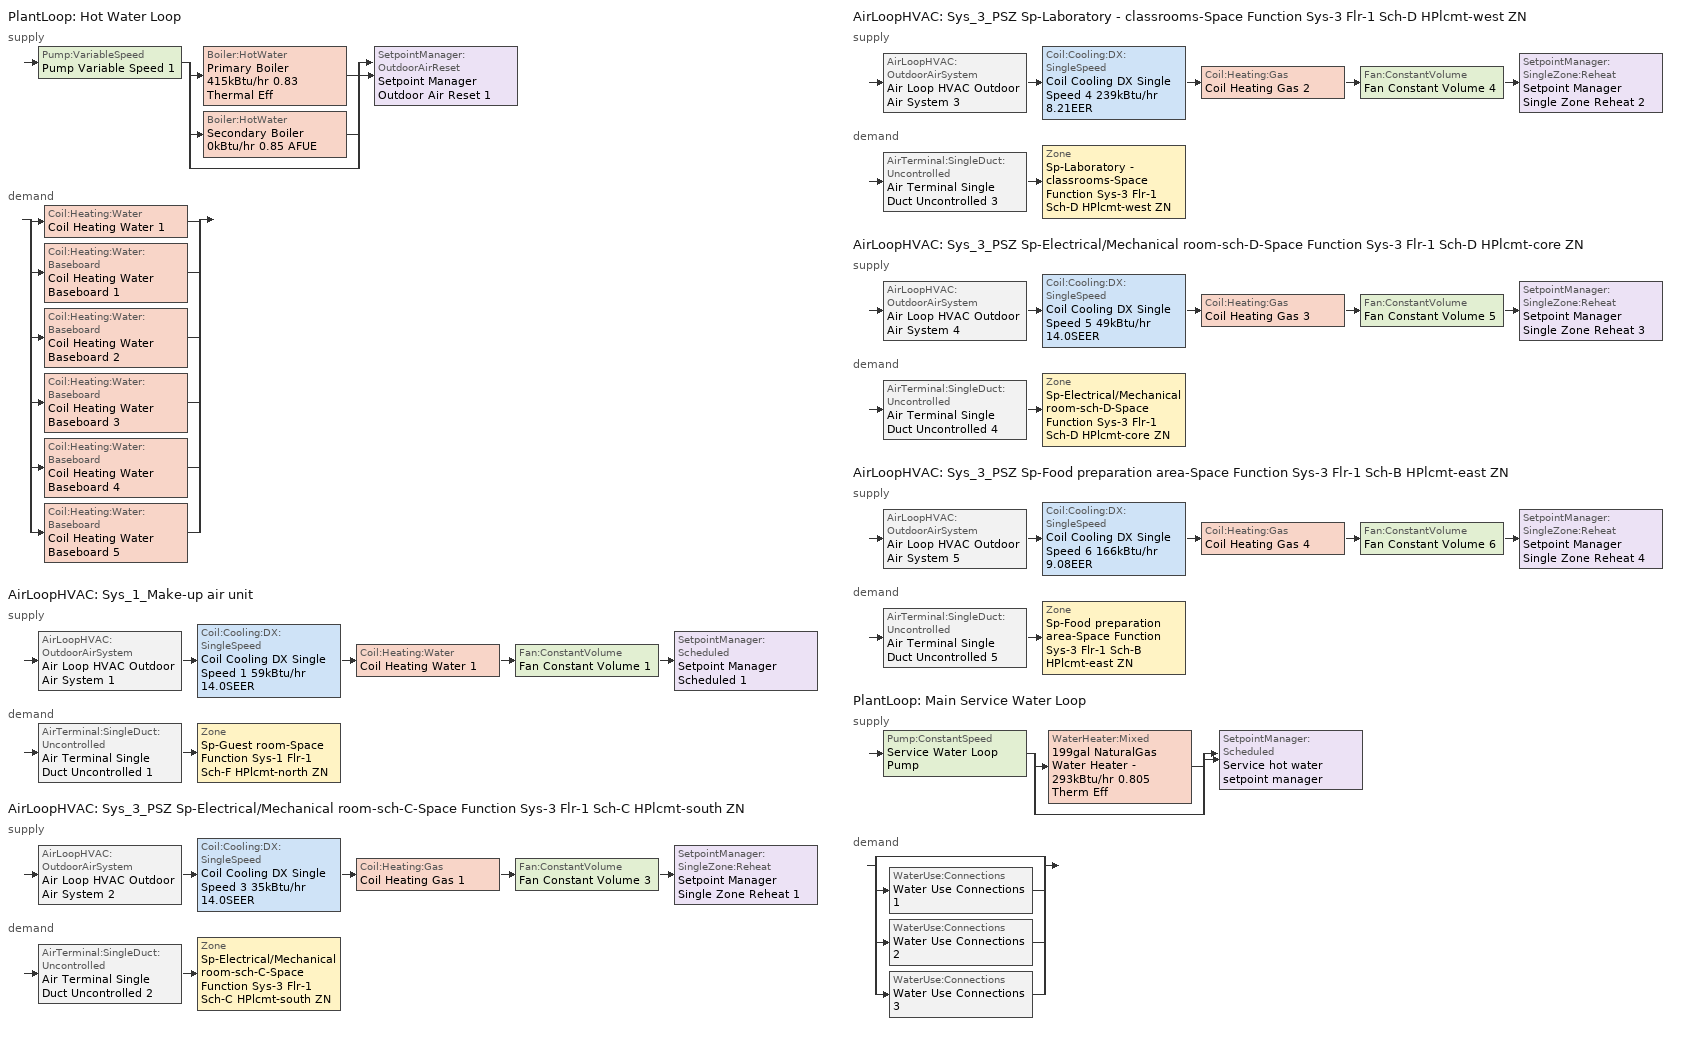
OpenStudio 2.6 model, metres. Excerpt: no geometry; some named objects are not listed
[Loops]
PlantLoop 'Hot Water Loop'
 supply: Pump:VariableSpeed 'Pump Variable Speed 1' > split
  | Boiler:HotWater 'Primary Boiler 415kBtu/hr 0.83 Thermal Eff'
  | Boiler:HotWater 'Secondary Boiler 0kBtu/hr 0.85 AFUE'
  | bypass
  join > SetpointManager:OutdoorAirReset 'Setpoint Manager Outdoor Air Reset 1'
 demand: split
  | Coil:Heating:Water 'Coil Heating Water 1'
  | Coil:Heating:Water:Baseboard 'Coil Heating Water Baseboard 1'
  | Coil:Heating:Water:Baseboard 'Coil Heating Water Baseboard 2'
  | Coil:Heating:Water:Baseboard 'Coil Heating Water Baseboard 3'
  | Coil:Heating:Water:Baseboard 'Coil Heating Water Baseboard 4'
  | Coil:Heating:Water:Baseboard 'Coil Heating Water Baseboard 5'
AirLoopHVAC 'Sys_1_Make-up air unit'
 supply: AirLoopHVAC:OutdoorAirSystem 'Air Loop HVAC Outdoor Air System 1' > Coil:Cooling:DX:SingleSpeed 'Coil Cooling DX Single Speed 1 59kBtu/hr 14.0SEER' > Coil:Heating:Water 'Coil Heating Water 1' > Fan:ConstantVolume 'Fan Constant Volume 1' > SetpointManager:Scheduled 'Setpoint Manager Scheduled 1'
 demand: AirTerminal:SingleDuct:Uncontrolled 'Air Terminal Single Duct Uncontrolled 1' > Zone 'Sp-Guest room-Space Function Sys-1 Flr-1 Sch-F HPlcmt-north ZN'
AirLoopHVAC 'Sys_3_PSZ Sp-Electrical/Mechanical room-sch-C-Space Function Sys-3 Flr-1 Sch-C HPlcmt-south ZN'
 supply: AirLoopHVAC:OutdoorAirSystem 'Air Loop HVAC Outdoor Air System 2' > Coil:Cooling:DX:SingleSpeed 'Coil Cooling DX Single Speed 3 35kBtu/hr 14.0SEER' > Coil:Heating:Gas 'Coil Heating Gas 1' > Fan:ConstantVolume 'Fan Constant Volume 3' > SetpointManager:SingleZone:Reheat 'Setpoint Manager Single Zone Reheat 1'
 demand: AirTerminal:SingleDuct:Uncontrolled 'Air Terminal Single Duct Uncontrolled 2' > Zone 'Sp-Electrical/Mechanical room-sch-C-Space Function Sys-3 Flr-1 Sch-C HPlcmt-south ZN'
AirLoopHVAC 'Sys_3_PSZ Sp-Laboratory - classrooms-Space Function Sys-3 Flr-1 Sch-D HPlcmt-west ZN'
 supply: AirLoopHVAC:OutdoorAirSystem 'Air Loop HVAC Outdoor Air System 3' > Coil:Cooling:DX:SingleSpeed 'Coil Cooling DX Single Speed 4 239kBtu/hr 8.21EER' > Coil:Heating:Gas 'Coil Heating Gas 2' > Fan:ConstantVolume 'Fan Constant Volume 4' > SetpointManager:SingleZone:Reheat 'Setpoint Manager Single Zone Reheat 2'
 demand: AirTerminal:SingleDuct:Uncontrolled 'Air Terminal Single Duct Uncontrolled 3' > Zone 'Sp-Laboratory - classrooms-Space Function Sys-3 Flr-1 Sch-D HPlcmt-west ZN'
AirLoopHVAC 'Sys_3_PSZ Sp-Electrical/Mechanical room-sch-D-Space Function Sys-3 Flr-1 Sch-D HPlcmt-core ZN'
 supply: AirLoopHVAC:OutdoorAirSystem 'Air Loop HVAC Outdoor Air System 4' > Coil:Cooling:DX:SingleSpeed 'Coil Cooling DX Single Speed 5 49kBtu/hr 14.0SEER' > Coil:Heating:Gas 'Coil Heating Gas 3' > Fan:ConstantVolume 'Fan Constant Volume 5' > SetpointManager:SingleZone:Reheat 'Setpoint Manager Single Zone Reheat 3'
 demand: AirTerminal:SingleDuct:Uncontrolled 'Air Terminal Single Duct Uncontrolled 4' > Zone 'Sp-Electrical/Mechanical room-sch-D-Space Function Sys-3 Flr-1 Sch-D HPlcmt-core ZN'
AirLoopHVAC 'Sys_3_PSZ Sp-Food preparation area-Space Function Sys-3 Flr-1 Sch-B HPlcmt-east ZN'
 supply: AirLoopHVAC:OutdoorAirSystem 'Air Loop HVAC Outdoor Air System 5' > Coil:Cooling:DX:SingleSpeed 'Coil Cooling DX Single Speed 6 166kBtu/hr 9.08EER' > Coil:Heating:Gas 'Coil Heating Gas 4' > Fan:ConstantVolume 'Fan Constant Volume 6' > SetpointManager:SingleZone:Reheat 'Setpoint Manager Single Zone Reheat 4'
 demand: AirTerminal:SingleDuct:Uncontrolled 'Air Terminal Single Duct Uncontrolled 5' > Zone 'Sp-Food preparation area-Space Function Sys-3 Flr-1 Sch-B HPlcmt-east ZN'
PlantLoop 'Main Service Water Loop'
 supply: Pump:ConstantSpeed 'Service Water Loop Pump' > split
  | WaterHeater:Mixed '199gal NaturalGas Water Heater - 293kBtu/hr 0.805 Therm Eff'
  | bypass
  join > SetpointManager:Scheduled 'Service hot water setpoint manager'
 demand: split
  | bypass
  | WaterUse:Connections 'Water Use Connections 1'
  | WaterUse:Connections 'Water Use Connections 2'
  | WaterUse:Connections 'Water Use Connections 3'
[Sizing:Zone] Zone Cooling Design Supply Air Temperature Input Method=SupplyAirTemperature; Zone Cooling Design Supply Air Temperature {C}=13; Zone Cooling Design Supply Air Temperature Difference {deltaC}=11.11; Zone Heating Design Supply Air Temperature Input Method=SupplyAirTemperature; Zone Heating Design Supply Air Temperature {C}=43; Zone Heating Design Supply Air Temperature Difference {deltaC}=11.11; Zone Cooling Design Supply Air Humidity Ratio {kg-H2O/kg-air}=0.0085; Zone Heating Design Supply Air Humidity Ratio {kg-H2O/kg-air}=0.008; Zone Heating Sizing Factor=1.3; Zone Cooling Sizing Factor=1.1; Cooling Design Air Flow Method=DesignDay; Heating Design Air Flow Method=DesignDay; Account for Dedicated Outdoor Air System=No; Dedicated Outdoor Air System Control Strategy=NeutralSupplyAir; Dedicated Outdoor Air Low Setpoint Temperature for Design {C}=autosize; Dedicated Outdoor Air High Setpoint Temperature for Design {C}=autosize
Sp-Guest room-Space Function Sys-1 Flr-1 Sch-F HPlcmt-north ZN; Sp-Electrical/Mechanical room-sch-C-Space Function Sys-3 Flr-1 Sch-C HPlcmt-south ZN; Sp-Laboratory - classrooms-Space Function Sys-3 Flr-1 Sch-D HPlcmt-west ZN; Sp-Electrical/Mechanical room-sch-D-Space Function Sys-3 Flr-1 Sch-D HPlcmt-core ZN; Sp-Food preparation area-Space Function Sys-3 Flr-1 Sch-B HPlcmt-east ZN
[Zone equipment]
Sp-Guest room-Space Function Sys-1 Flr-1 Sch-F HPlcmt-north ZN: Sp-Guest room-Space Function Sys-1 Flr-1 Sch-F HPlcmt-north ZN PTAC, Zone HVAC Baseboard Convective Water 1, Air Terminal Single Duct Uncontrolled 1
Sp-Electrical/Mechanical room-sch-C-Space Function Sys-3 Flr-1 Sch-C HPlcmt-south ZN: Air Terminal Single Duct Uncontrolled 2, Zone HVAC Baseboard Convective Water 2
Sp-Laboratory - classrooms-Space Function Sys-3 Flr-1 Sch-D HPlcmt-west ZN: Air Terminal Single Duct Uncontrolled 3, Zone HVAC Baseboard Convective Water 3
Sp-Electrical/Mechanical room-sch-D-Space Function Sys-3 Flr-1 Sch-D HPlcmt-core ZN: Air Terminal Single Duct Uncontrolled 4, Zone HVAC Baseboard Convective Water 4
Sp-Food preparation area-Space Function Sys-3 Flr-1 Sch-B HPlcmt-east ZN: Air Terminal Single Duct Uncontrolled 5, Zone HVAC Baseboard Convective Water 5
[PlantLoop] Glycol Concentration=0; Plant Loop Volume {m3}=Autocalculate; Load Distribution Scheme=Optimal
Name | Fluid Type | Maximum Loop Temperature {C} | Minimum Loop Temperature {C}
Hot Water Loop | Water
Main Service Water Loop |  | 60 | 10
[Sizing:Plant] Loop Type=Heating; Sizing Option=NonCoincident; Zone Timesteps in Averaging Window=1; Coincident Sizing Factor Mode=None
Name | Design Loop Exit Temperature {C} | Loop Design Temperature Difference {deltaC}
Hot Water Loop | 82 | 16
Main Service Water Loop | 60 | 5
[Pump:VariableSpeed]
Pump Variable Speed 1: Motor Efficiency=0.855; Pump Control Type=Intermittent; Skin Loss Radiative Fraction=0.5; Design Power Sizing Method=PowerPerFlowPerPressure; Design Electric Power per Unit Flow Rate {W/(m3/s)}=348701.1; Design Shaft Power per Unit Flow Rate per Unit Head {W-s/m3-Pa}=1.43473; Design Minimum Flow Rate Fraction=0
[Boiler:HotWater] Fuel Type=NaturalGas; Normalized Boiler Efficiency Curve=BOILER-EFFFPLR-NECB2011; Water Outlet Upper Temperature Limit {C}=99; Boiler Flow Mode=ConstantFlow; Parasitic Electric Load {W}=0; Sizing Factor=1
Name | Nominal Capacity {W} | Nominal Thermal Efficiency
Primary Boiler 415kBtu/hr 0.83 Thermal Eff | 121748 | 0.83
Secondary Boiler 0kBtu/hr 0.85 AFUE | 0.001 | 0.85
[SetpointManager:OutdoorAirReset]
Setpoint Manager Outdoor Air Reset 1: Control Variable=Temperature; Setpoint at Outdoor Low Temperature {C}=82; Outdoor Low Temperature {C}=-16; Setpoint at Outdoor High Temperature {C}=60; Outdoor High Temperature {C}=0
[AirLoopHVAC] Design Supply Air Flow Rate {m3/s}=AutoSize
Name | Availability Schedule
Sys_1_Make-up air unit | Sys_1_Make-up air unit Occ Sch
Sys_3_PSZ Sp-Electrical/Mechanical room-sch-C-Space Function Sys-3 Flr-1 Sch-C HPlcmt-south ZN | Sys_3_PSZ Sp-Electrical/Mechanical room-sch-C-Space Function Sys-3 Flr-1 Sch-C HPlcmt-south ZN Occ Sch
Sys_3_PSZ Sp-Laboratory - classrooms-Space Function Sys-3 Flr-1 Sch-D HPlcmt-west ZN | Sys_3_PSZ Sp-Laboratory - classrooms-Space Function Sys-3 Flr-1 Sch-D HPlcmt-west ZN Occ Sch
Sys_3_PSZ Sp-Electrical/Mechanical room-sch-D-Space Function Sys-3 Flr-1 Sch-D HPlcmt-core ZN | Sys_3_PSZ Sp-Electrical/Mechanical room-sch-D-Space Function Sys-3 Flr-1 Sch-D HPlcmt-core ZN Occ Sch
Sys_3_PSZ Sp-Food preparation area-Space Function Sys-3 Flr-1 Sch-B HPlcmt-east ZN | Sys_3_PSZ Sp-Food preparation area-Space Function Sys-3 Flr-1 Sch-B HPlcmt-east ZN Occ Sch
[Sizing:System] Design Outdoor Air Flow Rate {m3/s}=Autosize; Minimum System Air Flow Ratio=1; Preheat Design Temperature {C}=7; Preheat Design Humidity Ratio {kg-H2O/kg-Air}=0.008; Precool Design Temperature {C}=13; Precool Design Humidity Ratio {kg-H2O/kg-Air}=0.008; Central Cooling Design Supply Air Temperature {C}=13; Central Heating Design Supply Air Temperature {C}=43; Sizing Option=NonCoincident; Central Cooling Design Supply Air Humidity Ratio {kg-H2O/kg-Air}=0.0085; Central Heating Design Supply Air Humidity Ratio {kg-H2O/kg-Air}=0.008; Cooling Design Air Flow Method=DesignDay; Cooling Design Air Flow Rate {m3/s}=0; Heating Design Air Flow Method=DesignDay; Heating Design Air Flow Rate {m3/s}=0; System Outdoor Air Method=ZoneSum; Zone Maximum Outdoor Air Fraction=1; Cooling Supply Air Flow Rate Per Floor Area {m3/s-m2}=0.00996765; Cooling Fraction of Autosized Cooling Supply Air Flow Rate=1; Cooling Supply Air Flow Rate Per Unit Cooling Capacity {m3/s-W}=3.94755e-05; Heating Supply Air Flow Rate Per Floor Area {m3/s-m2}=0.00996765; Heating Fraction of Autosized Heating Supply Air Flow Rate=1; Heating Fraction of Autosized Cooling Supply Air Flow Rate=1; Heating Supply Air Flow Rate Per Unit Heating Capacity {m3/s-W}=3.15882e-05; Cooling Design Capacity Method=CoolingDesignCapacity; Cooling Design Capacity {W}=autosize; Cooling Design Capacity Per Floor Area {W/m2}=234.7; Fraction of Autosized Cooling Design Capacity=1; Heating Design Capacity Method=HeatingDesignCapacity; Heating Design Capacity {W}=autosize; Heating Design Capacity Per Floor Area {W/m2}=157; Fraction of Autosized Heating Design Capacity=1; Central Cooling Capacity Control Method=OnOff
Name | Type of Load to Size On | 100% Outdoor Air in Cooling | 100% Outdoor Air in Heating
Sys_1_Make-up air unit | VentilationRequirement | Yes | Yes
Sys_3_PSZ Sp-Electrical/Mechanical room-sch-C-Space Function Sys-3 Flr-1 Sch-C HPlcmt-south ZN; Sys_3_PSZ Sp-Laboratory - classrooms-Space Function Sys-3 Flr-1 Sch-D HPlcmt-west ZN; Sys_3_PSZ Sp-Electrical/Mechanical room-sch-D-Space Function Sys-3 Flr-1 Sch-D HPlcmt-core ZN; Sys_3_PSZ Sp-Food preparation area-Space Function Sys-3 Flr-1 Sch-B HPlcmt-east ZN | Sensible | No | No
[Fan:ConstantVolume] Availability Schedule=Always On Discrete; Fan Efficiency=0.39975; Pressure Rise {Pa}=640; Maximum Flow Rate {m3/s}=AutoSize; Motor Efficiency=0.615
Fan Constant Volume 1; Fan Constant Volume 2; Fan Constant Volume 3; Fan Constant Volume 4; Fan Constant Volume 5; Fan Constant Volume 6
[Coil:Heating:Water]
Coil Heating Water 1: Availability Schedule=Always On Discrete
[Coil:Cooling:DX:SingleSpeed] Availability Schedule=Always On Discrete; Rated Total Cooling Capacity {W}=autosize; Rated Sensible Heat Ratio=autosize; Rated Air Flow Rate {m3/s}=autosize; Rated Evaporator Fan Power Per Volume Flow Rate {W/(m3/s)}=773.3; Total Cooling Capacity Function of Temperature Curve=DXCOOL-NECB2011-REF-CAPFT; Total Cooling Capacity Function of Flow Fraction Curve=DXCOOL-NECB2011-REF-CAPFFLOW; Energy Input Ratio Function of Temperature Curve=DXCOOL-NECB2011-REF-COOLEIRFT; Energy Input Ratio Function of Flow Fraction Curve=DXCOOL-NECB2011-REF-COOLEIRFFLOW; Part Load Fraction Correlation Curve=DXCOOL-NECB2011-REF-COOLPLFFPLR; Condenser Type=AirCooled; Evaporative Condenser Effectiveness=0; Evaporative Condenser Air Flow Rate {m3/s}=Autosize; Evaporative Condenser Pump Rated Power Consumption {W}=Autosize; Crankcase Heater Capacity {W}=0; Maximum Outdoor Dry-Bulb Temperature for Crankcase Heater Operation {C}=0; Basin Heater Capacity {W/K}=0; Basin Heater Setpoint Temperature {C}=10
Name | Rated COP {W/W}
Coil Cooling DX Single Speed 1 59kBtu/hr 14.0SEER; Coil Cooling DX Single Speed 3 35kBtu/hr 14.0SEER; Coil Cooling DX Single Speed 5 49kBtu/hr 14.0SEER | 3.8248
Coil Cooling DX Single Speed 2 59kBtu/hr 9.3EER | 3.18826
Coil Cooling DX Single Speed 4 239kBtu/hr 8.21EER | 2.92909
Coil Cooling DX Single Speed 6 166kBtu/hr 9.08EER | 3.18712
[Controller:OutdoorAir] Minimum Outdoor Air Flow Rate {m3/s}=autosize; Maximum Outdoor Air Flow Rate {m3/s}=Autosize; Economizer Control Action Type=ModulateFlow; Lockout Type=NoLockout; Minimum Limit Type=FixedMinimum; High Humidity Control=No
Name | Economizer Control Type | Economizer Maximum Limit Dry-Bulb Temperature {C} | Economizer Maximum Limit Enthalpy {J/kg} | Economizer Minimum Limit Dry-Bulb Temperature {C} | Minimum Outdoor Air Schedule | Controller Mechanical Ventilation | Heat Recovery Bypass Control Type
Controller Outdoor Air 1 | NoEconomizer | 28 | 64000 | -100 | Sys_1_Make-up air unit Occ Sch | Controller Mechanical Ventilation 1 | BypassWhenWithinEconomizerLimits
Controller Outdoor Air 2 | NoEconomizer | 28 | 64000 | -100 | Sys_3_PSZ Sp-Electrical/Mechanical room-sch-C-Space Function Sys-3 Flr-1 Sch-C HPlcmt-south ZN Occ Sch | Controller Mechanical Ventilation 2 | BypassWhenWithinEconomizerLimits
Controller Outdoor Air 3 | DifferentialEnthalpy |  |  |  | Sys_3_PSZ Sp-Laboratory - classrooms-Space Function Sys-3 Flr-1 Sch-D HPlcmt-west ZN Occ Sch | Controller Mechanical Ventilation 3 | BypassWhenOAFlowGreaterThanMinimum
Controller Outdoor Air 4 | NoEconomizer | 28 | 64000 | -100 | Sys_3_PSZ Sp-Electrical/Mechanical room-sch-D-Space Function Sys-3 Flr-1 Sch-D HPlcmt-core ZN Occ Sch | Controller Mechanical Ventilation 4 | BypassWhenWithinEconomizerLimits
Controller Outdoor Air 5 | DifferentialEnthalpy |  |  |  | Sys_3_PSZ Sp-Food preparation area-Space Function Sys-3 Flr-1 Sch-B HPlcmt-east ZN Occ Sch | Controller Mechanical Ventilation 5 | BypassWhenOAFlowGreaterThanMinimum
[Controller:MechanicalVentilation] Availability Schedule=Always On Discrete; System Outdoor Air Method=ZoneSum
Controller Mechanical Ventilation 1; Controller Mechanical Ventilation 2; Controller Mechanical Ventilation 3; Controller Mechanical Ventilation 4; Controller Mechanical Ventilation 5
[AirLoopHVAC:OutdoorAirSystem]
Name | Controller
Air Loop HVAC Outdoor Air System 1 | Controller Outdoor Air 1
Air Loop HVAC Outdoor Air System 2 | Controller Outdoor Air 2
Air Loop HVAC Outdoor Air System 3 | Controller Outdoor Air 3
Air Loop HVAC Outdoor Air System 4 | Controller Outdoor Air 4
Air Loop HVAC Outdoor Air System 5 | Controller Outdoor Air 5
[Controller:WaterCoil]
Controller Water Coil 1: Water Coil=Coil Heating Water 1; Action=Normal; Controller Convergence Tolerance {deltaC}=0.0001; Minimum Actuated Flow {m3/s}=0
[SetpointManager:Scheduled] Control Variable=Temperature
Name | Schedule
Setpoint Manager Scheduled 1 | Makeup-Air Unit Supply Air Temp
Service hot water setpoint manager | Service Water Loop Temp - 140F
[Coil:Heating:Electric]
Coil Heating Electric 1: Availability Schedule=ON_OFF_ALWAYS_OFF
[ZoneHVAC:PackagedTerminalAirConditioner]
Sp-Guest room-Space Function Sys-1 Flr-1 Sch-F HPlcmt-north ZN PTAC: Availability Schedule=Always On Discrete; Supply Air Flow Rate During Cooling Operation {m3/s}=Autosize; Supply Air Flow Rate During Heating Operation {m3/s}=Autosize; Supply Air Flow Rate When No Cooling or Heating is Needed {m3/s}=Autosize; Outdoor Air Flow Rate During Cooling Operation {m3/s}=Autosize; Outdoor Air Flow Rate During Heating Operation {m3/s}=Autosize; Outdoor Air Flow Rate When No Cooling or Heating is Needed {m3/s}=Autosize; Supply Air Fan=Fan Constant Volume 2; Heating Coil=Coil Heating Electric 1; Cooling Coil=Coil Cooling DX Single Speed 2 59kBtu/hr 9.3EER; Fan Placement=DrawThrough
[Coil:Heating:Water:Baseboard] Heating Design Capacity Method=HeatingDesignCapacity; Heating Design Capacity {W}=autosize; Heating Design Capacity Per Floor Area {W/m2}=0; Fraction of Autosized Heating Design Capacity=0.8
Coil Heating Water Baseboard 1; Coil Heating Water Baseboard 2; Coil Heating Water Baseboard 3; Coil Heating Water Baseboard 4; Coil Heating Water Baseboard 5
[ZoneHVAC:Baseboard:Convective:Water] Availability Schedule=Always On Discrete
Name | Heating Coil
Zone HVAC Baseboard Convective Water 1 | Coil Heating Water Baseboard 1
Zone HVAC Baseboard Convective Water 2 | Coil Heating Water Baseboard 2
Zone HVAC Baseboard Convective Water 3 | Coil Heating Water Baseboard 3
Zone HVAC Baseboard Convective Water 4 | Coil Heating Water Baseboard 4
Zone HVAC Baseboard Convective Water 5 | Coil Heating Water Baseboard 5
[AirTerminal:SingleDuct:Uncontrolled] Availability Schedule=Always On Discrete; Maximum Air Flow Rate {m3/s}=AutoSize
Air Terminal Single Duct Uncontrolled 1; Air Terminal Single Duct Uncontrolled 2; Air Terminal Single Duct Uncontrolled 3; Air Terminal Single Duct Uncontrolled 4; Air Terminal Single Duct Uncontrolled 5
[Coil:Heating:Gas] Availability Schedule=Always On Discrete; Nominal Capacity {W}=AutoSize; Parasitic Electric Load {W}=0; Part Load Fraction Correlation Curve=FURNACE-EFFPLR-NECB2011; Parasitic Gas Load {W}=0
Name | Gas Burner Efficiency
Coil Heating Gas 1 | 0.924
Coil Heating Gas 2; Coil Heating Gas 3; Coil Heating Gas 4 | 0.81
[SetpointManager:SingleZone:Reheat] Minimum Supply Air Temperature {C}=13; Maximum Supply Air Temperature {C}=43
Name | Control Zone
Setpoint Manager Single Zone Reheat 1 | Sp-Electrical/Mechanical room-sch-C-Space Function Sys-3 Flr-1 Sch-C HPlcmt-south ZN
Setpoint Manager Single Zone Reheat 2 | Sp-Laboratory - classrooms-Space Function Sys-3 Flr-1 Sch-D HPlcmt-west ZN
Setpoint Manager Single Zone Reheat 3 | Sp-Electrical/Mechanical room-sch-D-Space Function Sys-3 Flr-1 Sch-D HPlcmt-core ZN
Setpoint Manager Single Zone Reheat 4 | Sp-Food preparation area-Space Function Sys-3 Flr-1 Sch-B HPlcmt-east ZN
[Pump:ConstantSpeed]
Service Water Loop Pump: Rated Flow Rate {m3/s}=autosize; Rated Pump Head {Pa}=77373.1; Rated Power Consumption {W}=autosize; Motor Efficiency=0.7; Fraction of Motor Inefficiencies to Fluid Stream=0; Pump Control Type=Intermittent; Design Power Sizing Method=PowerPerFlowPerPressure; Design Electric Power per Unit Flow Rate {W/(m3/s)}=348701.1; Design Shaft Power per Unit Flow Rate per Unit Head {W-s/m3-Pa}=1.28205
[WaterHeater:Mixed]
199gal NaturalGas Water Heater - 293kBtu/hr 0.805 Therm Eff: Tank Volume {m3}=0.755018; Setpoint Temperature Schedule=Service Water Loop Temp - 140F; Deadband Temperature Difference {deltaC}=2; Maximum Temperature Limit {C}=82.2222; Heater Control Type=Cycle; Heater Maximum Capacity {W}=85760.2; Heater Fuel Type=NaturalGas; Heater Thermal Efficiency=0.805247; Part Load Factor Curve=SWH-EFFFPLR-NECB2011; Off Cycle Parasitic Fuel Consumption Rate {W}=20; Off Cycle Parasitic Fuel Type=NaturalGas; Off Cycle Parasitic Heat Fraction to Tank=0.8; On Cycle Parasitic Fuel Type=NaturalGas; On Cycle Parasitic Heat Fraction to Tank=0; Ambient Temperature Indicator=Schedule; Ambient Temperature Schedule=Water Heater Ambient Temp Schedule - 70F; Off Cycle Loss Coefficient to Ambient Temperature {W/K}=11.5712; On Cycle Loss Coefficient to Ambient Temperature {W/K}=11.5712; Use Side Effectiveness=1; Source Side Effectiveness=1; Use Side Design Flow Rate {m3/s}=autosize; Source Side Design Flow Rate {m3/s}=autosize; Indirect Water Heating Recovery Time {hr}=1.5; Source Side Flow Control Mode=IndirectHeatPrimarySetpoint
[WaterUse:Connections]
Name | Water Use Equipment Name 1
Water Use Connections 1 | Food preparation area-space function Service Water Use 0.95gal/min
Water Use Connections 2 | Guest room-space function Service Water Use 3.79gal/min
Water Use Connections 3 | Laboratory - classrooms-space function Service Water Use 1.42gal/min
[WaterUse:Equipment:Definition]
Name | Peak Flow Rate {m3/s} | Target Temperature Schedule | Sensible Fraction Schedule | Latent Fraction Schedule
Food preparation area-space function Service Water Use Def 0.95gal/min | 5.97514e-05 | Schedule Ruleset 5 | Schedule Ruleset 3 | Schedule Ruleset 4
Guest room-space function Service Water Use Def 3.79gal/min | 0.000239006 | Schedule Ruleset 8 | Schedule Ruleset 6 | Schedule Ruleset 7
Laboratory - classrooms-space function Service Water Use Def 1.42gal/min | 8.96271e-05 | Schedule Ruleset 11 | Schedule Ruleset 9 | Schedule Ruleset 10
[WaterUse:Equipment]
Name | Water Use Equipment Definition | Space | Flow Rate Fraction Schedule
Food preparation area-space function Service Water Use 0.95gal/min | Food preparation area-space function Service Water Use Def 0.95gal/min | Food preparation area-Space Function | NECB-B-Service Water Heating
Guest room-space function Service Water Use 3.79gal/min | Guest room-space function Service Water Use Def 3.79gal/min | Guest room-Space Function | NECB-F-Service Water Heating
Laboratory - classrooms-space function Service Water Use 1.42gal/min | Laboratory - classrooms-space function Service Water Use Def 1.42gal/min | Laboratory - classrooms-Space Function | NECB-D-Service Water Heating
[Schedule:Ruleset]
Name | Default Day Schedule | Summer Design Day Schedule | Winter Design Day Schedule
ON_OFF_ALWAYS_OFF | Schedule Day 3
Makeup-Air Unit Supply Air Temp | Makeup Air Unit Supply Air Temp Default
Service Water Loop Temp - 140F | Service Water Loop Temp - 140F Default
Water Heater Ambient Temp Schedule - 70F | Water Heater Ambient Temp Schedule - 70F Default
Schedule Ruleset 3 | Schedule Day 6
Schedule Ruleset 4 | Schedule Day 7
Schedule Ruleset 5 | Schedule Day 8
NECB-B-Service Water Heating | NECB-B-Service Water Heating Default
Schedule Ruleset 6 | Schedule Day 9
Schedule Ruleset 7 | Schedule Day 10
Schedule Ruleset 8 | Schedule Day 11
NECB-F-Service Water Heating | NECB-F-Service Water Heating Default
Schedule Ruleset 9 | Schedule Day 12
Schedule Ruleset 10 | Schedule Day 13
Schedule Ruleset 11 | Schedule Day 14
NECB-D-Service Water Heating | NECB-D-Service Water Heating Default
Sys_1_Make-up air unit Occ Sch | Sys_1_Make-up air unit Occ Sch Default | Sys_1_Make-up air unit Occ Sch Summer Design Day | Sys_1_Make-up air unit Occ Sch Winter Design Day
Sys_3_PSZ Sp-Electrical/Mechanical room-sch-C-Space Function Sys-3 Flr-1 Sch-C HPlcmt-south ZN Occ Sch | Sys_3_PSZ Sp-Electrical/Mechanical room-sch-C-Space Function Sys-3 Flr-1 Sch-C HPlcmt-south ZN Occ Sch Default | Sys_3_PSZ Sp-Electrical/Mechanical room-sch-C-Space Function Sys-3 Flr-1 Sch-C HPlcmt-south ZN Occ Sch Summer Design Day | Sys_3_PSZ Sp-Electrical/Mechanical room-sch-C-Space Function Sys-3 Flr-1 Sch-C HPlcmt-south ZN Occ Sch Winter Design Day
Sys_3_PSZ Sp-Electrical/Mechanical room-sch-D-Space Function Sys-3 Flr-1 Sch-D HPlcmt-core ZN Occ Sch | Sys_3_PSZ Sp-Electrical/Mechanical room-sch-D-Space Function Sys-3 Flr-1 Sch-D HPlcmt-core ZN Occ Sch Default | Sys_3_PSZ Sp-Electrical/Mechanical room-sch-D-Space Function Sys-3 Flr-1 Sch-D HPlcmt-core ZN Occ Sch Summer Design Day | Sys_3_PSZ Sp-Electrical/Mechanical room-sch-D-Space Function Sys-3 Flr-1 Sch-D HPlcmt-core ZN Occ Sch Winter Design Day
Sys_3_PSZ Sp-Food preparation area-Space Function Sys-3 Flr-1 Sch-B HPlcmt-east ZN Occ Sch | Sys_3_PSZ Sp-Food preparation area-Space Function Sys-3 Flr-1 Sch-B HPlcmt-east ZN Occ Sch Default | Sys_3_PSZ Sp-Food preparation area-Space Function Sys-3 Flr-1 Sch-B HPlcmt-east ZN Occ Sch Summer Design Day | Sys_3_PSZ Sp-Food preparation area-Space Function Sys-3 Flr-1 Sch-B HPlcmt-east ZN Occ Sch Winter Design Day
Sys_3_PSZ Sp-Laboratory - classrooms-Space Function Sys-3 Flr-1 Sch-D HPlcmt-west ZN Occ Sch | Sys_3_PSZ Sp-Laboratory - classrooms-Space Function Sys-3 Flr-1 Sch-D HPlcmt-west ZN Occ Sch Default | Sys_3_PSZ Sp-Laboratory - classrooms-Space Function Sys-3 Flr-1 Sch-D HPlcmt-west ZN Occ Sch Summer Design Day | Sys_3_PSZ Sp-Laboratory - classrooms-Space Function Sys-3 Flr-1 Sch-D HPlcmt-west ZN Occ Sch Winter Design Day
[Schedule:Day]
Schedule Day 3; wkdON_OFF_ALWAYS_OFF 1; satON_OFF_ALWAYS_OFF 1; sunON_OFF_ALWAYS_OFF 1: 1, 0, 0, 2, 0, 0, 3, 0, 0, 4, 0, 0, 5, 0, 0, 6, 0, 0, 7, 0, 0, 8, 0, 0, 9, 0, 0, 10, 0, 0, 11, 0, 0, 12, 0, 0, 13, 0, 0, 14, 0, 0, 15, 0, 0, 16, 0, 0, 17, 0, 0, 18, 0, 0, 19, 0, 0, 20, 0, 0, 21, 0, 0, 22, 0, 0, 23, 0, 0, 24, 0, 0
Makeup Air Unit Supply Air Temp Default: 24, 0, 20
Service Water Loop Temp - 140F Default; Schedule Day 8; Schedule Day 11; Schedule Day 14: 24, 0, 60
Water Heater Ambient Temp Schedule - 70F Default: 24, 0, 21.1111
Schedule Day 6; Schedule Day 9; Schedule Day 12: 24, 0, 0.2
Schedule Day 7; Schedule Day 10; Schedule Day 13; NECB-D-Service Water Heating Sat Day; NECB-D-Service Water Heating Sun|Hol Day: 24, 0, 0.05
NECB-B-Service Water Heating Default; NECB-B-Service Water Heating Default|Wkdy Day: 1, 0, 0.6, 2, 0, 0.5, 9, 0, 0.05, 11, 0, 0.7, 12, 0, 0.4, 13, 0, 0.5, 15, 0, 0.6, 16, 0, 0.4, 18, 0, 0.3, 19, 0, 0.4, 20, 0, 0.5, 22, 0, 0.8, 24, 0, 0.9
NECB-B-Service Water Heating Sat Day: 1, 0, 0.7, 2, 0, 0.6, 9, 0, 0.05, 11, 0, 0.7, 12, 0, 0.4, 13, 0, 0.5, 15, 0, 0.6, 16, 0, 0.4, 18, 0, 0.3, 19, 0, 0.4, 20, 0, 0.5, 22, 0, 0.8, 24, 0, 0.9
NECB-B-Service Water Heating Sun|Hol Day: 1, 0, 0.5, 2, 0, 0.6, 9, 0, 0.05, 11, 0, 0.7, 12, 0, 0.4, 13, 0, 0.5, 15, 0, 0.6, 16, 0, 0.4, 18, 0, 0.3, 19, 0, 0.4, 20, 0, 0.5, 22, 0, 0.8, 24, 0, 0.5
NECB-F-Service Water Heating Default; NECB-F-Service Water Heating Default|Wkdy Day; NECB-F-Service Water Heating Sat Day; NECB-F-Service Water Heating Sun|Hol Day: 1, 0, 0.35, 2, 0, 0.21, 3, 0, 0.14, 5, 0, 0.07, 6, 0, 0.14, 7, 0, 0.28, 8, 0, 0.42, 9, 0, 0.63, 10, 0, 0.49, 12, 0, 0.35, 13, 0, 0.28, 14, 0, 0.35, 15, 0, 0.28, 19, 0, 0.21, 20, 0, 0.35, 24, 0, 0.49
NECB-D-Service Water Heating Default; NECB-D-Service Water Heating Default|Wkdy Day: 8, 0, 0.05, 10, 0, 0.5, 16, 0, 0.9, 17, 0, 0.7, 18, 0, 0.3, 21, 0, 0.5, 22, 0, 0.3, 24, 0, 0.05
Sys_1_Make-up air unit Occ Sch Default; Sys_1_Make-up air unit Occ Sch Winter Design Day; Sys_1_Make-up air unit Occ Sch Summer Design Day; Sys_3_PSZ Sp-Electrical/Mechanical room-sch-C-Space Function Sys-3 Flr-1 Sch-C HPlcmt-south ZN Occ Sch Default; Sys_3_PSZ Sp-Electrical/Mechanical room-sch-C-Space Function Sys-3 Flr-1 Sch-C HPlcmt-south ZN Occ Sch Winter Design Day; Sys_3_PSZ Sp-Electrical/Mechanical room-sch-C-Space Function Sys-3 Flr-1 Sch-C HPlcmt-south ZN Occ Sch Summer Design Day; Sys_3_PSZ Sp-Electrical/Mechanical room-sch-D-Space Function Sys-3 Flr-1 Sch-D HPlcmt-core ZN Occ Sch Default; Sys_3_PSZ Sp-Electrical/Mechanical room-sch-D-Space Function Sys-3 Flr-1 Sch-D HPlcmt-core ZN Occ Sch Winter Design Day; Sys_3_PSZ Sp-Electrical/Mechanical room-sch-D-Space Function Sys-3 Flr-1 Sch-D HPlcmt-core ZN Occ Sch Summer Design Day; Sys_3_PSZ Sp-Food preparation area-Space Function Sys-3 Flr-1 Sch-B HPlcmt-east ZN Occ Sch Default; Sys_3_PSZ Sp-Food preparation area-Space Function Sys-3 Flr-1 Sch-B HPlcmt-east ZN Occ Sch Winter Design Day; Sys_3_PSZ Sp-Food preparation area-Space Function Sys-3 Flr-1 Sch-B HPlcmt-east ZN Occ Sch Summer Design Day; Sys_3_PSZ Sp-Laboratory - classrooms-Space Function Sys-3 Flr-1 Sch-D HPlcmt-west ZN Occ Sch Default; Sys_3_PSZ Sp-Laboratory - classrooms-Space Function Sys-3 Flr-1 Sch-D HPlcmt-west ZN Occ Sch Winter Design Day; Sys_3_PSZ Sp-Laboratory - classrooms-Space Function Sys-3 Flr-1 Sch-D HPlcmt-west ZN Occ Sch Summer Design Day: 24, 0, 1
Sys_1_Make-up air unit Occ Sch Monday; Sys_1_Make-up air unit Occ Sch Tuesday; Sys_1_Make-up air unit Occ Sch Wednesday; Sys_1_Make-up air unit Occ Sch Thursday; Sys_1_Make-up air unit Occ Sch Friday; Sys_1_Make-up air unit Occ Sch Saturday; Sys_1_Make-up air unit Occ Sch Sunday: 10, 0, 1, 16, 0, 0, 24, 0, 1
Sys_3_PSZ Sp-Electrical/Mechanical room-sch-C-Space Function Sys-3 Flr-1 Sch-C HPlcmt-south ZN Occ Sch Monday; Sys_3_PSZ Sp-Electrical/Mechanical room-sch-C-Space Function Sys-3 Flr-1 Sch-C HPlcmt-south ZN Occ Sch Tuesday; Sys_3_PSZ Sp-Electrical/Mechanical room-sch-C-Space Function Sys-3 Flr-1 Sch-C HPlcmt-south ZN Occ Sch Wednesday; Sys_3_PSZ Sp-Electrical/Mechanical room-sch-C-Space Function Sys-3 Flr-1 Sch-C HPlcmt-south ZN Occ Sch Thursday; Sys_3_PSZ Sp-Electrical/Mechanical room-sch-C-Space Function Sys-3 Flr-1 Sch-C HPlcmt-south ZN Occ Sch Friday; Sys_3_PSZ Sp-Electrical/Mechanical room-sch-C-Space Function Sys-3 Flr-1 Sch-C HPlcmt-south ZN Occ Sch Saturday: 9, 0, 0, 21, 0, 1, 24, 0, 0
Sys_3_PSZ Sp-Electrical/Mechanical room-sch-C-Space Function Sys-3 Flr-1 Sch-C HPlcmt-south ZN Occ Sch Sunday: 9, 0, 0, 19, 0, 1, 24, 0, 0
Sys_3_PSZ Sp-Electrical/Mechanical room-sch-D-Space Function Sys-3 Flr-1 Sch-D HPlcmt-core ZN Occ Sch Monday; Sys_3_PSZ Sp-Electrical/Mechanical room-sch-D-Space Function Sys-3 Flr-1 Sch-D HPlcmt-core ZN Occ Sch Tuesday; Sys_3_PSZ Sp-Electrical/Mechanical room-sch-D-Space Function Sys-3 Flr-1 Sch-D HPlcmt-core ZN Occ Sch Wednesday; Sys_3_PSZ Sp-Electrical/Mechanical room-sch-D-Space Function Sys-3 Flr-1 Sch-D HPlcmt-core ZN Occ Sch Thursday; Sys_3_PSZ Sp-Electrical/Mechanical room-sch-D-Space Function Sys-3 Flr-1 Sch-D HPlcmt-core ZN Occ Sch Friday; Sys_3_PSZ Sp-Laboratory - classrooms-Space Function Sys-3 Flr-1 Sch-D HPlcmt-west ZN Occ Sch Monday; Sys_3_PSZ Sp-Laboratory - classrooms-Space Function Sys-3 Flr-1 Sch-D HPlcmt-west ZN Occ Sch Tuesday; Sys_3_PSZ Sp-Laboratory - classrooms-Space Function Sys-3 Flr-1 Sch-D HPlcmt-west ZN Occ Sch Wednesday; Sys_3_PSZ Sp-Laboratory - classrooms-Space Function Sys-3 Flr-1 Sch-D HPlcmt-west ZN Occ Sch Thursday; Sys_3_PSZ Sp-Laboratory - classrooms-Space Function Sys-3 Flr-1 Sch-D HPlcmt-west ZN Occ Sch Friday: 9, 0, 0, 18, 0, 1, 19, 0, 0, 22, 0, 1, 24, 0, 0
Sys_3_PSZ Sp-Electrical/Mechanical room-sch-D-Space Function Sys-3 Flr-1 Sch-D HPlcmt-core ZN Occ Sch Saturday; Sys_3_PSZ Sp-Electrical/Mechanical room-sch-D-Space Function Sys-3 Flr-1 Sch-D HPlcmt-core ZN Occ Sch Sunday; Sys_3_PSZ Sp-Laboratory - classrooms-Space Function Sys-3 Flr-1 Sch-D HPlcmt-west ZN Occ Sch Saturday; Sys_3_PSZ Sp-Laboratory - classrooms-Space Function Sys-3 Flr-1 Sch-D HPlcmt-west ZN Occ Sch Sunday: 24, 0, 0
Sys_3_PSZ Sp-Food preparation area-Space Function Sys-3 Flr-1 Sch-B HPlcmt-east ZN Occ Sch Monday; Sys_3_PSZ Sp-Food preparation area-Space Function Sys-3 Flr-1 Sch-B HPlcmt-east ZN Occ Sch Tuesday; Sys_3_PSZ Sp-Food preparation area-Space Function Sys-3 Flr-1 Sch-B HPlcmt-east ZN Occ Sch Wednesday; Sys_3_PSZ Sp-Food preparation area-Space Function Sys-3 Flr-1 Sch-B HPlcmt-east ZN Occ Sch Thursday; Sys_3_PSZ Sp-Food preparation area-Space Function Sys-3 Flr-1 Sch-B HPlcmt-east ZN Occ Sch Friday: 1, 0, 1, 10, 0, 0, 24, 0, 1
Sys_3_PSZ Sp-Food preparation area-Space Function Sys-3 Flr-1 Sch-B HPlcmt-east ZN Occ Sch Saturday: 2, 0, 1, 10, 0, 0, 24, 0, 1
Sys_3_PSZ Sp-Food preparation area-Space Function Sys-3 Flr-1 Sch-B HPlcmt-east ZN Occ Sch Sunday: 1, 0, 0, 2, 0, 1, 11, 0, 0, 23, 0, 1, 24, 0, 0
[Schedule:Rule] Date Specification Type=DateRange; Start Month=1; Start Day=1; End Month=12
Name | Schedule Ruleset | Rule Order | Day Schedule | Apply Sunday | Apply Monday | Apply Tuesday | Apply Wednesday | Apply Thursday | Apply Friday | Apply Saturday | End Day
wkdON_OFF_ALWAYS_OFF rule | ON_OFF_ALWAYS_OFF | 2 | wkdON_OFF_ALWAYS_OFF 1 | No | Yes | Yes | Yes | Yes | Yes | No | 31
satON_OFF_ALWAYS_OFFrule | ON_OFF_ALWAYS_OFF | 1 | satON_OFF_ALWAYS_OFF 1 | No | No | No | No | No | No | Yes | 31
sunON_OFF_ALWAYS_OFFrule | ON_OFF_ALWAYS_OFF | 0 | sunON_OFF_ALWAYS_OFF 1 | Yes | No | No | No | No | No | No | 31
Schedule Rule 65 | NECB-B-Service Water Heating | 2 | NECB-B-Service Water Heating Default|Wkdy Day |  | Yes | Yes | Yes | Yes | Yes |  | 31
Schedule Rule 66 | NECB-B-Service Water Heating | 1 | NECB-B-Service Water Heating Sat Day |  |  |  |  |  |  | Yes | 31
Schedule Rule 67 | NECB-B-Service Water Heating | 0 | NECB-B-Service Water Heating Sun|Hol Day | Yes |  |  |  |  |  |  | 31
Schedule Rule 68 | NECB-F-Service Water Heating | 2 | NECB-F-Service Water Heating Default|Wkdy Day |  | Yes | Yes | Yes | Yes | Yes |  | 31
Schedule Rule 69 | NECB-F-Service Water Heating | 1 | NECB-F-Service Water Heating Sat Day |  |  |  |  |  |  | Yes | 31
Schedule Rule 70 | NECB-F-Service Water Heating | 0 | NECB-F-Service Water Heating Sun|Hol Day | Yes |  |  |  |  |  |  | 31
Schedule Rule 71 | NECB-D-Service Water Heating | 2 | NECB-D-Service Water Heating Default|Wkdy Day |  | Yes | Yes | Yes | Yes | Yes |  | 31
Schedule Rule 72 | NECB-D-Service Water Heating | 1 | NECB-D-Service Water Heating Sat Day |  |  |  |  |  |  | Yes | 31
Schedule Rule 73 | NECB-D-Service Water Heating | 0 | NECB-D-Service Water Heating Sun|Hol Day | Yes |  |  |  |  |  |  | 31
Sys_1_Make-up air unit Occ Sch Monday Rule | Sys_1_Make-up air unit Occ Sch | 6 | Sys_1_Make-up air unit Occ Sch Monday |  | Yes |  |  |  |  |  | 25
Sys_1_Make-up air unit Occ Sch Tuesday Rule | Sys_1_Make-up air unit Occ Sch | 5 | Sys_1_Make-up air unit Occ Sch Tuesday |  |  | Yes |  |  |  |  | 26
Sys_1_Make-up air unit Occ Sch Wednesday Rule | Sys_1_Make-up air unit Occ Sch | 4 | Sys_1_Make-up air unit Occ Sch Wednesday |  |  |  | Yes |  |  |  | 27
Sys_1_Make-up air unit Occ Sch Thursday Rule | Sys_1_Make-up air unit Occ Sch | 3 | Sys_1_Make-up air unit Occ Sch Thursday |  |  |  |  | Yes |  |  | 28
Sys_1_Make-up air unit Occ Sch Friday Rule | Sys_1_Make-up air unit Occ Sch | 2 | Sys_1_Make-up air unit Occ Sch Friday |  |  |  |  |  | Yes |  | 29
Sys_1_Make-up air unit Occ Sch Saturday Rule | Sys_1_Make-up air unit Occ Sch | 1 | Sys_1_Make-up air unit Occ Sch Saturday |  |  |  |  |  |  | Yes | 30
Sys_1_Make-up air unit Occ Sch Sunday Rule | Sys_1_Make-up air unit Occ Sch | 0 | Sys_1_Make-up air unit Occ Sch Sunday | Yes |  |  |  |  |  |  | 31
Sys_3_PSZ Sp-Electrical/Mechanical room-sch-C-Space Function Sys-3 Flr-1 Sch-C HPlcmt-south ZN Occ Sch Monday Rule | Sys_3_PSZ Sp-Electrical/Mechanical room-sch-C-Space Function Sys-3 Flr-1 Sch-C HPlcmt-south ZN Occ Sch | 6 | Sys_3_PSZ Sp-Electrical/Mechanical room-sch-C-Space Function Sys-3 Flr-1 Sch-C HPlcmt-south ZN Occ Sch Monday |  | Yes |  |  |  |  |  | 25
Sys_3_PSZ Sp-Electrical/Mechanical room-sch-C-Space Function Sys-3 Flr-1 Sch-C HPlcmt-south ZN Occ Sch Tuesday Rule | Sys_3_PSZ Sp-Electrical/Mechanical room-sch-C-Space Function Sys-3 Flr-1 Sch-C HPlcmt-south ZN Occ Sch | 5 | Sys_3_PSZ Sp-Electrical/Mechanical room-sch-C-Space Function Sys-3 Flr-1 Sch-C HPlcmt-south ZN Occ Sch Tuesday |  |  | Yes |  |  |  |  | 26
Sys_3_PSZ Sp-Electrical/Mechanical room-sch-C-Space Function Sys-3 Flr-1 Sch-C HPlcmt-south ZN Occ Sch Wednesday Rule | Sys_3_PSZ Sp-Electrical/Mechanical room-sch-C-Space Function Sys-3 Flr-1 Sch-C HPlcmt-south ZN Occ Sch | 4 | Sys_3_PSZ Sp-Electrical/Mechanical room-sch-C-Space Function Sys-3 Flr-1 Sch-C HPlcmt-south ZN Occ Sch Wednesday |  |  |  | Yes |  |  |  | 27
Sys_3_PSZ Sp-Electrical/Mechanical room-sch-C-Space Function Sys-3 Flr-1 Sch-C HPlcmt-south ZN Occ Sch Thursday Rule | Sys_3_PSZ Sp-Electrical/Mechanical room-sch-C-Space Function Sys-3 Flr-1 Sch-C HPlcmt-south ZN Occ Sch | 3 | Sys_3_PSZ Sp-Electrical/Mechanical room-sch-C-Space Function Sys-3 Flr-1 Sch-C HPlcmt-south ZN Occ Sch Thursday |  |  |  |  | Yes |  |  | 28
Sys_3_PSZ Sp-Electrical/Mechanical room-sch-C-Space Function Sys-3 Flr-1 Sch-C HPlcmt-south ZN Occ Sch Friday Rule | Sys_3_PSZ Sp-Electrical/Mechanical room-sch-C-Space Function Sys-3 Flr-1 Sch-C HPlcmt-south ZN Occ Sch | 2 | Sys_3_PSZ Sp-Electrical/Mechanical room-sch-C-Space Function Sys-3 Flr-1 Sch-C HPlcmt-south ZN Occ Sch Friday |  |  |  |  |  | Yes |  | 29
Sys_3_PSZ Sp-Electrical/Mechanical room-sch-C-Space Function Sys-3 Flr-1 Sch-C HPlcmt-south ZN Occ Sch Saturday Rule | Sys_3_PSZ Sp-Electrical/Mechanical room-sch-C-Space Function Sys-3 Flr-1 Sch-C HPlcmt-south ZN Occ Sch | 1 | Sys_3_PSZ Sp-Electrical/Mechanical room-sch-C-Space Function Sys-3 Flr-1 Sch-C HPlcmt-south ZN Occ Sch Saturday |  |  |  |  |  |  | Yes | 30
Sys_3_PSZ Sp-Electrical/Mechanical room-sch-C-Space Function Sys-3 Flr-1 Sch-C HPlcmt-south ZN Occ Sch Sunday Rule | Sys_3_PSZ Sp-Electrical/Mechanical room-sch-C-Space Function Sys-3 Flr-1 Sch-C HPlcmt-south ZN Occ Sch | 0 | Sys_3_PSZ Sp-Electrical/Mechanical room-sch-C-Space Function Sys-3 Flr-1 Sch-C HPlcmt-south ZN Occ Sch Sunday | Yes |  |  |  |  |  |  | 31
Sys_3_PSZ Sp-Electrical/Mechanical room-sch-D-Space Function Sys-3 Flr-1 Sch-D HPlcmt-core ZN Occ Sch Monday Rule | Sys_3_PSZ Sp-Electrical/Mechanical room-sch-D-Space Function Sys-3 Flr-1 Sch-D HPlcmt-core ZN Occ Sch | 6 | Sys_3_PSZ Sp-Electrical/Mechanical room-sch-D-Space Function Sys-3 Flr-1 Sch-D HPlcmt-core ZN Occ Sch Monday |  | Yes |  |  |  |  |  | 25
Sys_3_PSZ Sp-Electrical/Mechanical room-sch-D-Space Function Sys-3 Flr-1 Sch-D HPlcmt-core ZN Occ Sch Tuesday Rule | Sys_3_PSZ Sp-Electrical/Mechanical room-sch-D-Space Function Sys-3 Flr-1 Sch-D HPlcmt-core ZN Occ Sch | 5 | Sys_3_PSZ Sp-Electrical/Mechanical room-sch-D-Space Function Sys-3 Flr-1 Sch-D HPlcmt-core ZN Occ Sch Tuesday |  |  | Yes |  |  |  |  | 26
Sys_3_PSZ Sp-Electrical/Mechanical room-sch-D-Space Function Sys-3 Flr-1 Sch-D HPlcmt-core ZN Occ Sch Wednesday Rule | Sys_3_PSZ Sp-Electrical/Mechanical room-sch-D-Space Function Sys-3 Flr-1 Sch-D HPlcmt-core ZN Occ Sch | 4 | Sys_3_PSZ Sp-Electrical/Mechanical room-sch-D-Space Function Sys-3 Flr-1 Sch-D HPlcmt-core ZN Occ Sch Wednesday |  |  |  | Yes |  |  |  | 27
Sys_3_PSZ Sp-Electrical/Mechanical room-sch-D-Space Function Sys-3 Flr-1 Sch-D HPlcmt-core ZN Occ Sch Thursday Rule | Sys_3_PSZ Sp-Electrical/Mechanical room-sch-D-Space Function Sys-3 Flr-1 Sch-D HPlcmt-core ZN Occ Sch | 3 | Sys_3_PSZ Sp-Electrical/Mechanical room-sch-D-Space Function Sys-3 Flr-1 Sch-D HPlcmt-core ZN Occ Sch Thursday |  |  |  |  | Yes |  |  | 28
Sys_3_PSZ Sp-Electrical/Mechanical room-sch-D-Space Function Sys-3 Flr-1 Sch-D HPlcmt-core ZN Occ Sch Friday Rule | Sys_3_PSZ Sp-Electrical/Mechanical room-sch-D-Space Function Sys-3 Flr-1 Sch-D HPlcmt-core ZN Occ Sch | 2 | Sys_3_PSZ Sp-Electrical/Mechanical room-sch-D-Space Function Sys-3 Flr-1 Sch-D HPlcmt-core ZN Occ Sch Friday |  |  |  |  |  | Yes |  | 29
Sys_3_PSZ Sp-Electrical/Mechanical room-sch-D-Space Function Sys-3 Flr-1 Sch-D HPlcmt-core ZN Occ Sch Saturday Rule | Sys_3_PSZ Sp-Electrical/Mechanical room-sch-D-Space Function Sys-3 Flr-1 Sch-D HPlcmt-core ZN Occ Sch | 1 | Sys_3_PSZ Sp-Electrical/Mechanical room-sch-D-Space Function Sys-3 Flr-1 Sch-D HPlcmt-core ZN Occ Sch Saturday |  |  |  |  |  |  | Yes | 30
Sys_3_PSZ Sp-Electrical/Mechanical room-sch-D-Space Function Sys-3 Flr-1 Sch-D HPlcmt-core ZN Occ Sch Sunday Rule | Sys_3_PSZ Sp-Electrical/Mechanical room-sch-D-Space Function Sys-3 Flr-1 Sch-D HPlcmt-core ZN Occ Sch | 0 | Sys_3_PSZ Sp-Electrical/Mechanical room-sch-D-Space Function Sys-3 Flr-1 Sch-D HPlcmt-core ZN Occ Sch Sunday | Yes |  |  |  |  |  |  | 31
Sys_3_PSZ Sp-Food preparation area-Space Function Sys-3 Flr-1 Sch-B HPlcmt-east ZN Occ Sch Monday Rule | Sys_3_PSZ Sp-Food preparation area-Space Function Sys-3 Flr-1 Sch-B HPlcmt-east ZN Occ Sch | 6 | Sys_3_PSZ Sp-Food preparation area-Space Function Sys-3 Flr-1 Sch-B HPlcmt-east ZN Occ Sch Monday |  | Yes |  |  |  |  |  | 25
Sys_3_PSZ Sp-Food preparation area-Space Function Sys-3 Flr-1 Sch-B HPlcmt-east ZN Occ Sch Tuesday Rule | Sys_3_PSZ Sp-Food preparation area-Space Function Sys-3 Flr-1 Sch-B HPlcmt-east ZN Occ Sch | 5 | Sys_3_PSZ Sp-Food preparation area-Space Function Sys-3 Flr-1 Sch-B HPlcmt-east ZN Occ Sch Tuesday |  |  | Yes |  |  |  |  | 26
Sys_3_PSZ Sp-Food preparation area-Space Function Sys-3 Flr-1 Sch-B HPlcmt-east ZN Occ Sch Wednesday Rule | Sys_3_PSZ Sp-Food preparation area-Space Function Sys-3 Flr-1 Sch-B HPlcmt-east ZN Occ Sch | 4 | Sys_3_PSZ Sp-Food preparation area-Space Function Sys-3 Flr-1 Sch-B HPlcmt-east ZN Occ Sch Wednesday |  |  |  | Yes |  |  |  | 27
Sys_3_PSZ Sp-Food preparation area-Space Function Sys-3 Flr-1 Sch-B HPlcmt-east ZN Occ Sch Thursday Rule | Sys_3_PSZ Sp-Food preparation area-Space Function Sys-3 Flr-1 Sch-B HPlcmt-east ZN Occ Sch | 3 | Sys_3_PSZ Sp-Food preparation area-Space Function Sys-3 Flr-1 Sch-B HPlcmt-east ZN Occ Sch Thursday |  |  |  |  | Yes |  |  | 28
Sys_3_PSZ Sp-Food preparation area-Space Function Sys-3 Flr-1 Sch-B HPlcmt-east ZN Occ Sch Friday Rule | Sys_3_PSZ Sp-Food preparation area-Space Function Sys-3 Flr-1 Sch-B HPlcmt-east ZN Occ Sch | 2 | Sys_3_PSZ Sp-Food preparation area-Space Function Sys-3 Flr-1 Sch-B HPlcmt-east ZN Occ Sch Friday |  |  |  |  |  | Yes |  | 29
Sys_3_PSZ Sp-Food preparation area-Space Function Sys-3 Flr-1 Sch-B HPlcmt-east ZN Occ Sch Saturday Rule | Sys_3_PSZ Sp-Food preparation area-Space Function Sys-3 Flr-1 Sch-B HPlcmt-east ZN Occ Sch | 1 | Sys_3_PSZ Sp-Food preparation area-Space Function Sys-3 Flr-1 Sch-B HPlcmt-east ZN Occ Sch Saturday |  |  |  |  |  |  | Yes | 30
Sys_3_PSZ Sp-Food preparation area-Space Function Sys-3 Flr-1 Sch-B HPlcmt-east ZN Occ Sch Sunday Rule | Sys_3_PSZ Sp-Food preparation area-Space Function Sys-3 Flr-1 Sch-B HPlcmt-east ZN Occ Sch | 0 | Sys_3_PSZ Sp-Food preparation area-Space Function Sys-3 Flr-1 Sch-B HPlcmt-east ZN Occ Sch Sunday | Yes |  |  |  |  |  |  | 31
Sys_3_PSZ Sp-Laboratory - classrooms-Space Function Sys-3 Flr-1 Sch-D HPlcmt-west ZN Occ Sch Monday Rule | Sys_3_PSZ Sp-Laboratory - classrooms-Space Function Sys-3 Flr-1 Sch-D HPlcmt-west ZN Occ Sch | 6 | Sys_3_PSZ Sp-Laboratory - classrooms-Space Function Sys-3 Flr-1 Sch-D HPlcmt-west ZN Occ Sch Monday |  | Yes |  |  |  |  |  | 25
Sys_3_PSZ Sp-Laboratory - classrooms-Space Function Sys-3 Flr-1 Sch-D HPlcmt-west ZN Occ Sch Tuesday Rule | Sys_3_PSZ Sp-Laboratory - classrooms-Space Function Sys-3 Flr-1 Sch-D HPlcmt-west ZN Occ Sch | 5 | Sys_3_PSZ Sp-Laboratory - classrooms-Space Function Sys-3 Flr-1 Sch-D HPlcmt-west ZN Occ Sch Tuesday |  |  | Yes |  |  |  |  | 26
Sys_3_PSZ Sp-Laboratory - classrooms-Space Function Sys-3 Flr-1 Sch-D HPlcmt-west ZN Occ Sch Wednesday Rule | Sys_3_PSZ Sp-Laboratory - classrooms-Space Function Sys-3 Flr-1 Sch-D HPlcmt-west ZN Occ Sch | 4 | Sys_3_PSZ Sp-Laboratory - classrooms-Space Function Sys-3 Flr-1 Sch-D HPlcmt-west ZN Occ Sch Wednesday |  |  |  | Yes |  |  |  | 27
Sys_3_PSZ Sp-Laboratory - classrooms-Space Function Sys-3 Flr-1 Sch-D HPlcmt-west ZN Occ Sch Thursday Rule | Sys_3_PSZ Sp-Laboratory - classrooms-Space Function Sys-3 Flr-1 Sch-D HPlcmt-west ZN Occ Sch | 3 | Sys_3_PSZ Sp-Laboratory - classrooms-Space Function Sys-3 Flr-1 Sch-D HPlcmt-west ZN Occ Sch Thursday |  |  |  |  | Yes |  |  | 28
Sys_3_PSZ Sp-Laboratory - classrooms-Space Function Sys-3 Flr-1 Sch-D HPlcmt-west ZN Occ Sch Friday Rule | Sys_3_PSZ Sp-Laboratory - classrooms-Space Function Sys-3 Flr-1 Sch-D HPlcmt-west ZN Occ Sch | 2 | Sys_3_PSZ Sp-Laboratory - classrooms-Space Function Sys-3 Flr-1 Sch-D HPlcmt-west ZN Occ Sch Friday |  |  |  |  |  | Yes |  | 29
Sys_3_PSZ Sp-Laboratory - classrooms-Space Function Sys-3 Flr-1 Sch-D HPlcmt-west ZN Occ Sch Saturday Rule | Sys_3_PSZ Sp-Laboratory - classrooms-Space Function Sys-3 Flr-1 Sch-D HPlcmt-west ZN Occ Sch | 1 | Sys_3_PSZ Sp-Laboratory - classrooms-Space Function Sys-3 Flr-1 Sch-D HPlcmt-west ZN Occ Sch Saturday |  |  |  |  |  |  | Yes | 30
Sys_3_PSZ Sp-Laboratory - classrooms-Space Function Sys-3 Flr-1 Sch-D HPlcmt-west ZN Occ Sch Sunday Rule | Sys_3_PSZ Sp-Laboratory - classrooms-Space Function Sys-3 Flr-1 Sch-D HPlcmt-west ZN Occ Sch | 0 | Sys_3_PSZ Sp-Laboratory - classrooms-Space Function Sys-3 Flr-1 Sch-D HPlcmt-west ZN Occ Sch Sunday | Yes |  |  |  |  |  |  | 31
[Schedule:Constant]
Always On Discrete: Value=1
[Curve:Biquadratic] Minimum Value of x=13; Maximum Value of x=24; Minimum Value of y=24; Maximum Value of y=46
Name | Coefficient1 Constant | Coefficient2 x | Coefficient3 x**2 | Coefficient4 y | Coefficient5 y**2 | Coefficient6 x*y
DXCOOL-NECB2011-REF-CAPFT | 0.867905 | 0.0142459 | 0.00055436 | -0.0075575 | 3.3e-05 | -0.0001918
DXCOOL-NECB2011-REF-COOLEIRFT | 0.116936 | 0.0284933 | -0.0004112 | 0.0214108 | 0.00016103 | -0.0006791
[Curve:Quadratic] Coefficient1 Constant=1; Coefficient2 x=0; Coefficient3 x**2=0; Minimum Value of x=0; Maximum Value of x=1
DXCOOL-NECB2011-REF-CAPFFLOW; DXCOOL-NECB2011-REF-COOLEIRFFLOW
[Curve:Cubic] Maximum Value of x=1
Name | Coefficient1 Constant | Coefficient2 x | Coefficient3 x**2 | Coefficient4 x**3 | Minimum Value of x
DXCOOL-NECB2011-REF-COOLPLFFPLR | 0.0277 | 4.9151 | -8.184 | 4.2702 | 0.7
BOILER-EFFFPLR-NECB2011 | 0.2901 | 2.6664 | -3.764 | 1.82 | 0
SWH-EFFFPLR-NECB2011 | 0.7576 | 1.0071 | -1.4443 | 0.6844 | 0
FURNACE-EFFPLR-NECB2011 | 0.7277 | 1.0667 | -1.5174 | 0.7282 | 0
